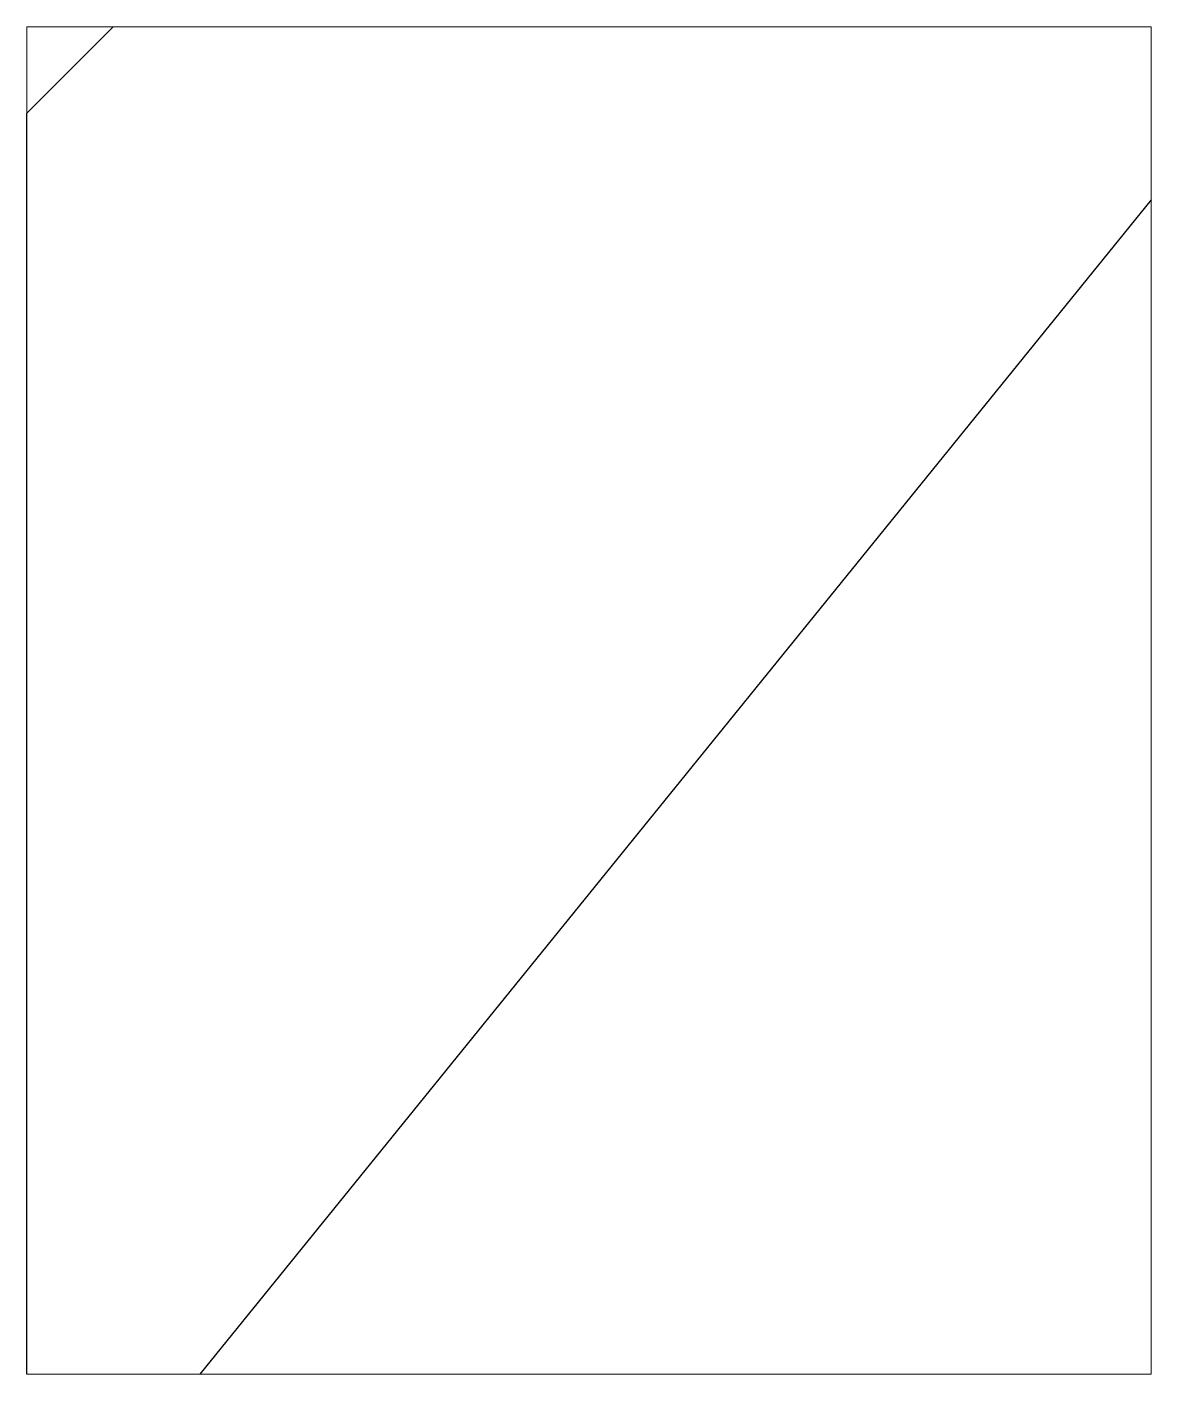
# Paper-space layout 'Layout1' of a CAD drawing. Header units: millimetres. Extents: x 47 to 210, y 0 to 195.
# The model-space entities are those that its viewports show. They can reach past a viewport. Long polylines and large blocks are cut down to what shows.
import ezdxf

# ---------------------------------------------------------------- set-up
doc = ezdxf.new("R2010")
doc.units = ezdxf.units.MM
doc.header["$LTSCALE"] = 10
doc.layers.add('MEMBERS', color=5, linetype='Continuous')

msp = doc.modelspace()

# ---------------------------------------------------------------- linework, layer by layer
at = {"layer": 'MEMBERS', "color": 3, "linetype": 'Continuous'}
for p, q in [((0, 68), (10, 78)), ((10, 78), (130.15, 78)), ((130.15, 78), (130.15, 58)), ((0, -78), (0, 68)), ((130.15, 58), (20, -78)), ((20, -78), (0, -78))]:
    msp.add_line(p, q, dxfattribs=at)

psp = doc.layouts.get("Layout1")

# ---------------------------------------------------------------- viewports
at = {"layer": '0'}
psp.add_viewport(center=(128.5, 97.5), size=(162.69, 195), view_center_point=(65.07, 0), view_height=155.992, dxfattribs=at)

doc.saveas('drawing.dxf')
